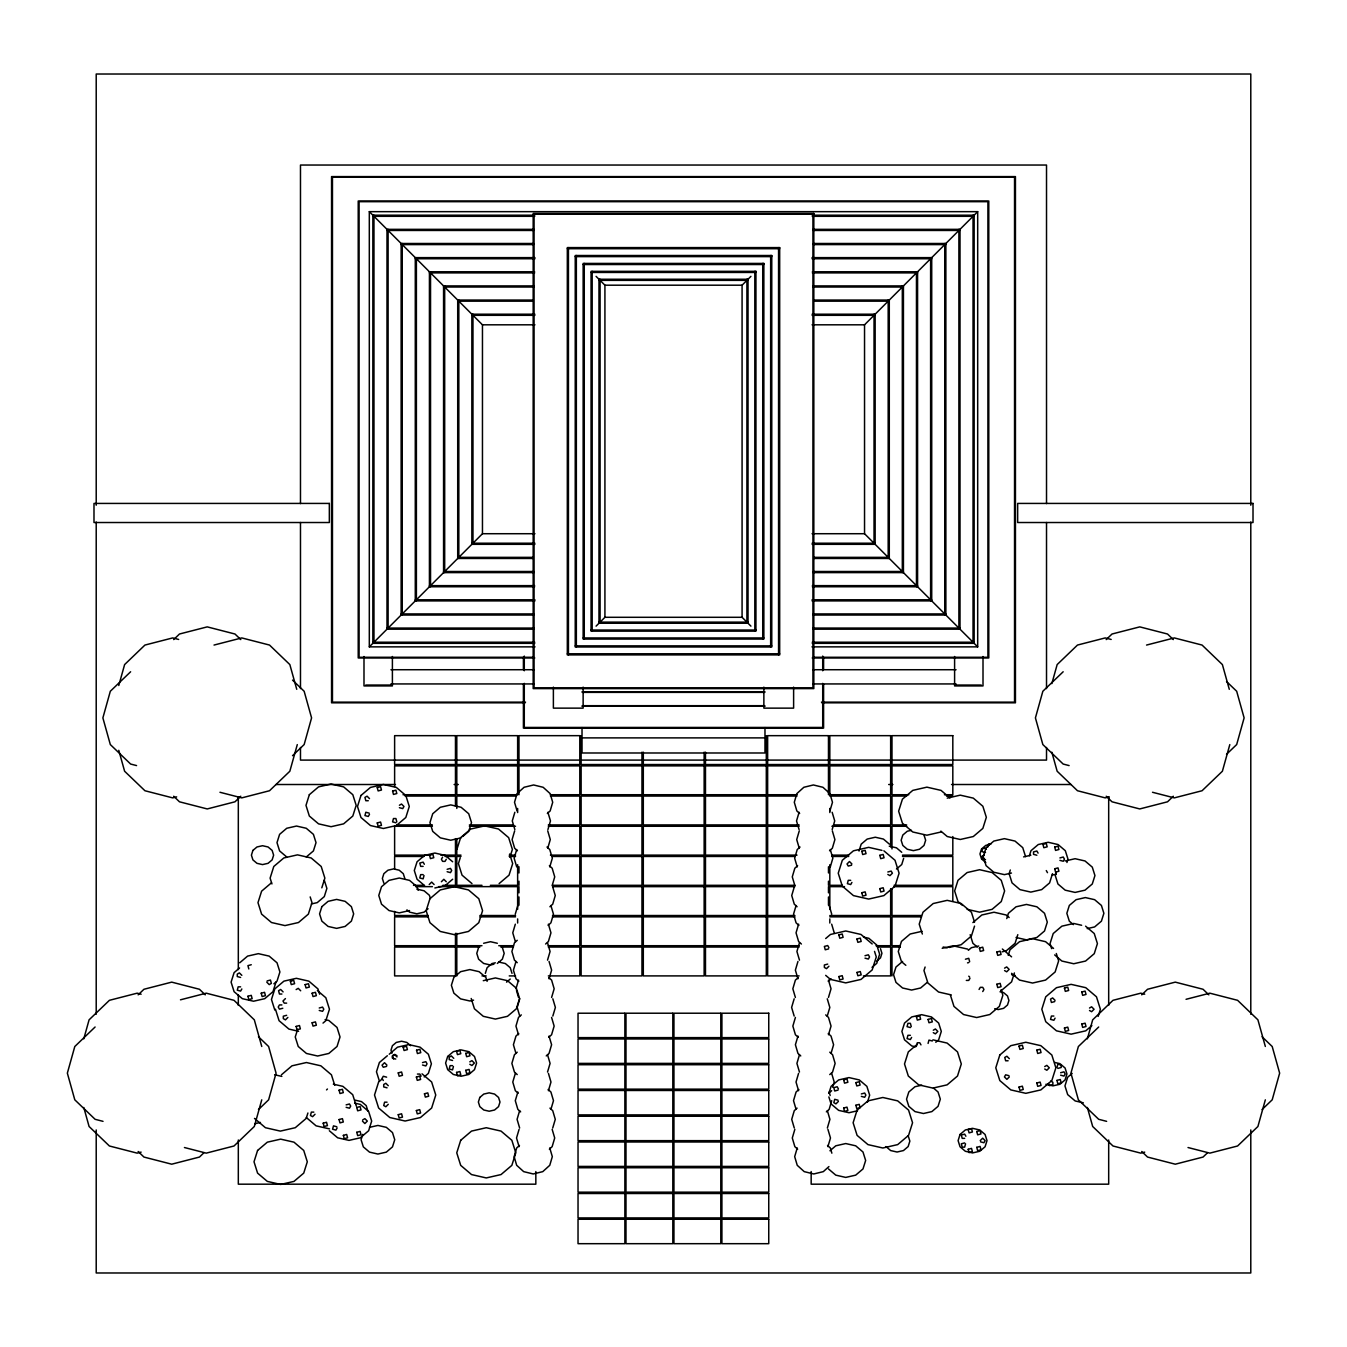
<?xml version="1.0" encoding="UTF-8"?>
<svg xmlns="http://www.w3.org/2000/svg" width="1347" height="1347" viewBox="0 0 1347 1347"><rect width="100%" height="100%" fill="white"/><g stroke="black" fill="none" stroke-linecap="round" stroke-linejoin="round"><path stroke-width="1.5" d="M241.837 988.967L240.608 991.089L237.274 990.197L238.166 986.846L240.608 986.846M287.871 1017.423L285.429 1019.864L283.308 1018.635L283.308 1016.194L286.642 1015.301M369.499 814.346L368.27 816.467L364.936 815.575L365.828 812.241L369.162 813.133M315.03 1114.238L312.588 1116.68L310.467 1115.468L311.359 1112.117L313.8 1112.117M396.809 821.872L395.917 818.538L393.476 818.538L392.583 821.872L395.917 822.764M337.12 1127.995L335.908 1130.099L332.574 1129.207L333.467 1125.873L336.801 1126.766M429.222 884.524L431.663 882.083L434.104 884.524M446.278 859.251L445.049 861.373L442.607 861.373L441.395 859.251L442.607 857.147M441.395 881.746L443.837 879.305L446.278 881.746M388.273 1104.304L385.831 1106.746L383.71 1105.533L384.602 1102.183L387.044 1102.183M828.927 966.22L826.486 968.661L824.364 967.432L824.364 964.991L827.698 964.098M851.91 882.437L850.698 884.558L847.364 883.666L848.256 880.332L850.698 880.332M838.39 1101.425L835.948 1103.867L833.827 1102.654L834.719 1099.304L838.053 1100.213M911.279 1026.667L910.387 1023.333L907.945 1023.333L907.053 1026.667L910.387 1027.559M911.616 1037.426L910.387 1039.53L907.053 1038.638L907.945 1035.304L910.387 1035.304M969.655 961.657L968.762 958.306L965.429 959.216M969.975 978.309L968.762 980.414L966.321 980.414M979.067 989.456L980.296 987.334L982.738 987.334L983.95 989.456L982.738 991.56M980.229 1140.623L982.687 1138.181L985.128 1140.623L983.899 1142.744L980.565 1141.852M1009.324 1076.91L1006.883 1079.351L1004.441 1076.91L1005.653 1074.805L1008.987 1075.697M1055.071 1018.147L1053.859 1020.268L1050.525 1019.376L1051.418 1016.042L1053.859 1016.042M118.772 685.505L124.614 664.576L144.937 645.061L172.685 637.922L178.646 639.455M83.783 1038.857L89.087 1019.831L109.41 1000.316L137.158 993.177L141.132 994.204M297.283 744.605L289.841 771.242L269.518 790.74L241.77 797.879L219.965 792.272M261.756 1099.842L254.314 1126.496L234.008 1145.994L206.243 1153.133L184.438 1147.526M1051.839 683.603L1057.159 664.576L1077.482 645.061L1105.23 637.922L1111.174 639.455M1087.366 1038.857L1092.686 1019.831L1112.992 1000.316L1140.757 993.177L1144.714 994.204M1229.811 744.605L1222.386 771.242L1202.063 790.74L1174.315 797.879L1152.51 792.272M1265.338 1099.842L1257.913 1126.496L1237.59 1145.994L1209.842 1153.133L1188.02 1147.526M514.84 812.275L512.281 820.929L514.84 829.584M514.655 830.914L512.096 839.585L514.655 848.24L517.45 850.782M516.709 849.57L514.15 858.224L516.709 866.896M515.261 914.192L517.82 905.521M515.329 924.177L512.769 932.831L515.329 941.486M547.909 829.584L550.468 820.929L547.909 812.275M547.741 848.24L550.283 839.585L547.741 830.914M515.985 961.472L513.426 970.143L515.985 978.798L518.78 981.323M549.778 866.896L552.337 858.224L549.778 849.57L546.983 847.044M515.968 988.782L518.528 980.128M552.169 885.535L554.728 876.88L552.169 868.226L549.374 865.683M519.74 998.784L517.181 1007.438L519.74 1016.093M547.522 960.142L550.081 951.487L547.522 942.833M515.345 1073.374L512.786 1082.045L515.345 1090.7L518.14 1093.242M549.054 978.798L551.613 970.143L549.054 961.472M517.854 1092.03L515.295 1100.684L517.854 1109.356L520.649 1111.881M551.613 997.453L554.156 988.782L551.613 980.128L548.801 977.585M519.639 1110.686L517.08 1119.34L519.639 1127.995M519.083 1129.342L516.524 1137.996L519.083 1146.651M552.826 1016.093L555.385 1007.438L552.826 998.784M547.522 1072.044L550.081 1063.389L547.522 1054.735M548.431 1090.7L550.974 1082.045L548.431 1073.374M550.923 1109.356L553.482 1100.684L550.923 1092.03L548.128 1089.504M552.725 1127.995L555.284 1119.34L552.725 1110.686L549.93 1108.143M799.091 812.275L796.532 820.929L799.091 829.584M799.259 830.914L796.717 839.585L799.259 848.24M794.292 886.882L791.733 895.536L794.292 904.191L797.087 906.733M796.094 905.521L793.535 914.192L796.094 922.847L798.889 925.372M829.92 810.945L832.48 802.273L829.92 793.619L822.933 787.288L813.386 784.964L803.839 787.288L796.852 793.619L794.292 802.273L796.852 810.945L799.647 813.47M798.603 924.177L796.043 932.831L798.603 941.486L801.398 944.028M832.16 829.584L834.719 820.929L832.16 812.275M799.478 942.833L796.919 951.487L799.478 960.142M797.946 961.472L795.387 970.143L797.946 978.798M830.291 866.896L832.85 858.224L830.291 849.57M794.174 998.784L791.615 1007.438L794.174 1016.093M795.42 1017.423L792.861 1026.094L795.42 1034.749L798.215 1037.291M797.963 1036.079L795.404 1044.733L797.963 1053.405L800.758 1055.93M799.478 1054.735L796.919 1063.389L799.478 1072.044M798.569 1073.374L796.026 1082.045L798.569 1090.7M828.472 997.453L831.032 988.782L828.472 980.128M827.26 1016.093L829.819 1007.438L827.26 998.784M794.848 1129.342L792.289 1137.996L794.848 1146.651L797.643 1149.193M828.489 1034.749L831.048 1026.094L828.489 1017.423L825.694 1014.897M797.239 1147.981L794.679 1156.652L797.239 1165.307L804.226 1171.637L813.773 1173.961L823.32 1171.637L828.927 1166.569M831.032 1053.405L833.591 1044.733L831.032 1036.079L828.237 1033.536M832.665 1087.231L834.214 1082.045L831.655 1073.374M831.705 1100.684L829.146 1109.356L826.351 1111.881M827.361 1127.995L829.92 1119.34L827.361 1110.686M827.917 1146.651L830.476 1137.996L827.917 1129.342M275.967 982.148L272.97 991.695L264.753 998.666L253.539 1001.225L242.325 998.666L234.109 991.695L231.095 982.148L234.109 972.618L239.581 967.971M321.815 887.825L324.863 878.126L321.209 866.491L311.174 857.972L297.485 854.857L283.796 857.972L273.778 866.491L270.107 878.126L271.942 883.935M297.653 1029.361L295.246 1036.971L298.243 1046.484L306.442 1053.455L317.639 1056.014L328.836 1053.455L337.036 1046.484L340.033 1036.971L337.036 1027.458L328.836 1020.487L325.098 1019.628M307.907 1112.992L306.19 1118.414L295.279 1127.708L280.344 1131.11L265.426 1127.708L254.499 1118.414M362.781 1134.376L361.08 1139.73L363.336 1146.886L369.499 1152.123L377.918 1154.042L386.336 1152.123L392.482 1146.886L394.738 1139.73L392.482 1132.574L386.336 1127.338L377.918 1125.435L369.499 1127.338M456.902 849.435L460.623 837.649L470.777 829.011L484.634 825.863L498.508 829.011L508.661 837.649L512.382 849.435L509.907 857.298M460.219 857.837L458.401 863.612L462.038 875.146L471.972 883.598M478.606 947.53L476.771 953.356L478.606 959.182L483.624 963.442L490.476 964.991L493.894 964.216M485.324 973.376L487.109 967.702L492.009 963.543L495.342 962.785M859.016 851.068L861.204 844.148L867.165 839.08L875.297 837.228L883.447 839.08L889.39 844.148M828.86 1093.394L831.082 1086.356L838.642 1079.94L848.98 1077.583L859.319 1079.94L866.879 1086.356L869.657 1095.145L867.434 1102.183M903.652 858.409L901.732 864.538L896.462 869.017M925.103 967.028L923.975 970.564L927.881 982.956L938.556 992.015L951.302 994.928M974.538 926.113L971.406 936.013L961.169 944.718L949.18 947.446M1010.301 869.994L1009.139 873.681L1012.052 882.891L1019.982 889.626L1030.825 892.101L1041.669 889.626L1049.599 882.891L1052.495 873.681M1006.748 918.603L1008.415 913.283L1016.042 906.8L1026.465 904.426L1036.887 906.8L1044.514 913.283L1047.293 922.139L1044.514 930.996L1036.887 937.478L1026.465 939.852L1016.042 937.478M1029.377 855.766L1030.977 850.715L1038.234 844.552L1048.151 842.279L1058.069 844.552L1065.325 850.715L1067.986 859.15L1066.925 862.518M1008.229 955.343L1009.981 949.803L1019.527 941.688L1032.56 938.707L1045.592 941.688L1053.556 948.44M1017.81 934.666L1015.099 943.287L1006.175 950.881L1002.117 951.807M1014.392 972.938L1011.58 981.879L1000.804 991.022M1056.351 872.183L1055.29 875.567L1057.934 883.986L1065.191 890.165L1075.108 892.421L1085.025 890.165L1092.282 883.986L1094.943 875.567L1092.282 867.131L1085.025 860.969L1075.108 858.713L1065.191 860.969M1098.159 1016.379L1100.398 1009.257L1096.475 996.814L1085.766 987.688L1071.118 984.354L1056.469 987.688L1045.743 996.814L1041.82 1009.257L1045.743 1021.699L1056.469 1030.825L1071.118 1034.159L1085.766 1030.825L1091.878 1025.606M369.314 646.863L482.462 533.715L482.462 324.812L369.314 211.664L369.314 646.863L535.045 646.863M750.919 626.136L742.079 617.296L742.079 285.194L750.919 276.354M977.686 646.863L864.538 533.715L864.538 324.812L977.686 211.664L977.686 646.863L811.955 646.863M399.402 805.253L401.524 804.041L403.965 806.483L402.736 808.604L399.402 807.695M596.081 626.136L604.921 617.296L604.921 285.194L596.081 276.354M267.127 980.936L270.461 980.044L271.353 983.377L269.232 984.606L266.79 982.148M296.138 989.574L298.243 988.344L300.684 990.786M282.786 1008.263L279.452 1009.156L278.223 1007.051L279.452 1004.929L281.893 1004.929M447.137 869.286L450.47 868.394L451.7 870.499L450.47 872.62L447.137 871.728M319.239 1007.994L322.573 1007.101L323.802 1009.223L322.573 1011.328L319.239 1010.435M326.53 1089.908L327.439 1089.016M393.627 1054.785L392.415 1056.907L393.627 1059.028M346.145 1104.877L349.479 1103.984L350.708 1106.089L349.479 1108.211L346.145 1107.318M386.623 1066.369L383.289 1067.262L382.06 1065.157L384.501 1062.716L386.959 1065.157M362.747 1119.879L364.869 1118.65L367.31 1121.091L364.869 1123.533L362.427 1121.091M422.503 1062.581L425.837 1061.689L427.05 1063.81L425.837 1065.932L422.503 1065.022M469.817 1061.84L471.938 1060.628L474.38 1063.069L471.938 1065.511L469.817 1064.282M851.59 865.178L848.256 866.07L847.027 863.966L849.469 861.524L851.91 863.966M887.841 871.98L891.175 871.088L892.404 873.21L889.963 875.651L887.841 874.422M828.607 948.894L825.256 949.787L824.364 946.436L827.698 945.543L828.927 947.665M865.01 955.713L868.344 954.821L869.556 956.942L868.344 959.047L865.01 958.155M1059.921 857.921L1063.254 857.029L1064.467 859.15L1063.254 861.255L1059.921 860.363M838.053 1090.093L834.719 1090.986L833.827 1087.652L837.161 1086.76L838.39 1088.864M861.339 1093.932L864.673 1093.04L865.885 1095.145L864.673 1097.266L861.339 1096.374M933.286 1030.219L935.39 1028.99L937.832 1031.432L935.39 1033.873L933.286 1032.661M1004.576 968.139L1006.697 966.927L1009.139 969.369L1006.697 971.81L1004.576 970.581M1054.752 1001.579L1051.418 1002.471L1050.525 999.137L1052.63 997.925L1055.071 1000.366M1089.504 1008.027L1091.609 1006.815L1094.067 1009.257L1091.609 1011.698L1089.504 1010.486M1044.733 1066.571L1046.838 1065.359L1049.279 1067.801L1046.838 1070.242L1044.733 1069.013M1060.628 1072.734L1063.962 1071.842L1065.191 1073.946L1063.962 1076.068L1060.628 1075.175M130.625 671.766L110.319 691.264L102.877 717.9L110.319 744.554L130.625 764.052L136.569 765.584M173.679 639.589L179.471 634.016L207.236 626.877L234.984 634.016L240.793 639.589M240.793 796.229L234.984 801.802L207.236 808.941L179.471 801.802L173.679 796.229M292.535 755.701L304.153 744.554L311.578 717.9L304.153 691.264L292.535 680.117M95.098 1027.003L74.792 1046.518L67.35 1073.155L74.792 1099.809L95.098 1119.306L103.029 1121.344M138.152 994.844L143.944 989.27L171.709 982.131L199.457 989.27L205.266 994.844M203.818 1152.88L199.457 1157.056L171.709 1164.195L143.944 1157.056L138.152 1151.483M258.472 1109.558L268.625 1099.809L276.068 1073.155L268.625 1046.518L258.472 1036.769M1063.17 671.766L1042.847 691.264L1035.422 717.9L1042.847 744.554L1063.17 764.052L1069.114 765.584M1106.207 639.589L1112.016 634.016L1139.764 626.877L1167.529 634.016L1173.321 639.589M1173.321 796.229L1167.529 801.802L1139.764 808.941L1112.016 801.802L1106.207 796.229M1226.528 754.303L1236.681 744.554L1244.123 717.9L1236.681 691.264L1226.528 681.515M1098.697 1027.003L1078.375 1046.518L1070.932 1073.155L1078.375 1099.809L1098.697 1119.306L1106.628 1121.344M1141.734 994.844L1147.543 989.27L1175.291 982.131L1203.056 989.27L1208.848 994.844M1207.4 1152.88L1203.056 1157.056L1175.291 1164.195L1147.543 1157.056L1141.734 1151.483M1262.055 1109.558L1272.208 1099.809L1279.65 1073.155L1272.208 1046.518L1262.055 1036.769M547.353 813.47L550.148 810.945L552.708 802.273L550.148 793.619L543.161 787.288L533.614 784.964L524.067 787.288L517.08 793.619L514.52 802.273L517.08 810.945M549.913 906.733L552.708 904.191L555.267 895.536L552.708 886.882M517.248 940.29L514.453 942.833L511.894 951.487L514.453 960.142L517.248 962.684M548.111 925.372L550.906 922.847L553.465 914.192L550.906 905.521M545.602 944.028L548.397 941.486L550.957 932.831L548.397 924.177M521.306 1014.897L518.511 1017.423L515.952 1026.094L518.511 1034.749M518.763 1033.536L515.968 1036.079L513.409 1044.733L515.968 1053.405M517.231 1052.192L514.436 1054.735L511.877 1063.389L514.436 1072.044L517.231 1074.586M548.785 1037.291L551.58 1034.749L554.139 1026.094L551.58 1017.423M546.242 1055.93L549.037 1053.405L551.597 1044.733L549.037 1036.079M800.017 847.044L797.222 849.57L794.663 858.224L797.222 866.896M797.626 865.683L794.831 868.226L792.272 876.88L794.831 885.535M829.55 850.782L832.345 848.24L834.904 839.585L832.345 830.914M519.471 1145.455L516.676 1147.981L514.133 1156.652L516.676 1165.307L523.68 1171.637L533.227 1173.961L542.774 1171.637L549.761 1165.307L552.321 1156.652L549.761 1147.981M549.357 1149.193L552.152 1146.651L554.711 1137.996L552.152 1129.342M798.199 977.585L795.387 980.128L792.844 988.782L795.387 997.453M828.22 981.323L831.015 978.798M798.872 1089.504L796.077 1092.03L793.518 1100.684L796.077 1109.356M829.769 1074.586L832.564 1072.044L835.123 1063.389L832.564 1054.735L829.769 1052.192M797.07 1108.143L794.275 1110.686L791.716 1119.34L794.275 1127.995M828.86 1093.242L831.655 1090.7M271.488 882.773L261.604 891.175L257.984 902.658L261.604 914.125L271.488 922.527L284.992 925.591L298.478 922.527L308.362 914.125L311.982 902.658L310.18 896.917M306.257 856.995L313.413 850.934L316.023 842.633L313.413 834.349L306.257 828.27L296.508 826.048L286.743 828.27L279.604 834.349L276.994 842.633L279.604 850.934L286.743 856.995M239.715 962.802L247.595 956.101L258.371 953.659L269.147 956.101L277.027 962.802L279.907 971.962L277.027 981.121L273.879 983.798M462.627 836.554L468.722 831.385L471.501 822.562L468.722 813.74L461.112 807.274L450.723 804.9L440.334 807.274L432.724 813.74L429.946 822.562L432.724 831.385L440.334 837.851L450.723 840.225L461.112 837.851M452.659 879.237L445.133 885.636L434.862 887.976M428.06 908.754L424.086 912.138L416.829 913.788L409.589 912.138L406.929 909.882M323.011 1023.097L325.839 1020.689L329.459 1009.223L325.839 997.74L317.37 990.55M499.114 883.598L509.048 875.146L512.685 863.612L509.654 853.998M281.422 1074.805L291.996 1065.814L306.426 1062.53L320.855 1065.814L331.429 1074.805L334.746 1085.328M387.347 1055.745L379.383 1062.514L376.47 1071.774L379.383 1081.018M389.232 1054.213L397.5 1047.175L408.798 1044.599L420.096 1047.175L428.363 1054.213L431.394 1063.81L428.363 1073.407L424.221 1076.927M497.329 963.442L502.347 959.182L504.182 953.356L502.347 947.53M381.824 1079.267L378.625 1081.995L374.517 1095.01L378.625 1108.025L389.822 1117.539L405.127 1121.024L420.432 1117.539L431.646 1108.025L435.755 1095.01L431.646 1081.995L422.049 1073.828M506.573 982.165L510.227 979.05M825.677 938.539L830.476 934.464L845.748 930.979L861.002 934.464L872.183 943.961M876.51 961.287L880.483 957.902L881.931 953.306L880.483 948.692M872.014 967.365L876.745 963.341L879.642 954.181L876.745 945.022L868.866 938.303L863.461 937.074M902.574 961.438L895.974 967.045L893.549 974.723L895.974 982.384L902.574 987.991L911.599 990.045L920.607 987.991L927.224 982.384M972.888 922.577L981.811 915L994.002 912.222L1006.175 915L1009.156 917.526M968.308 950.325L971.389 947.699L978.747 946.032M917.223 1044.329L908.316 1051.889L904.511 1063.962L908.316 1076.034L918.705 1084.857L932.915 1088.09L947.109 1084.857L957.498 1076.034L961.303 1063.962L957.498 1051.889L947.109 1043.066L932.915 1039.833M935.778 1042.258L938.657 1039.817L941.3 1031.432L938.657 1023.063L931.451 1016.934L921.601 1014.678L911.751 1016.934L904.527 1023.063L901.901 1031.432L904.527 1039.817L911.751 1045.946L915.691 1046.838M829.937 1150.776L835.78 1145.809L845.731 1143.552L855.699 1145.809L862.989 1152.005L865.65 1160.474L862.989 1168.943L855.699 1175.14L845.731 1177.413L835.78 1175.14L828.489 1168.943M1072.178 1073.407L1067.683 1077.213L1064.955 1085.901L1067.683 1094.606L1075.175 1100.954L1083.342 1102.823M368.27 800.724L365.828 800.724L364.936 797.39L367.058 796.178L369.499 798.619M423.126 866.374L420.685 866.374L419.793 863.04L423.126 862.147L424.339 864.269M240.608 977.451L237.274 976.558L237.274 974.117L239.379 972.904L241.837 975.346M281.893 994.035L279.452 994.035L278.56 990.702L280.664 989.473L283.106 991.914M285.429 998.582L282.988 1001.023L284.2 1003.128L286.642 1003.128M985.499 852.533L982.165 851.641L982.165 849.199L984.27 847.97L986.391 849.199M984.27 855.059L982.165 856.271L982.165 858.713L985.499 859.622M1036.853 855.244L1033.519 854.335L1033.519 851.893L1036.853 851.001L1038.082 853.122M395.765 1059.062L392.432 1058.17L392.432 1055.728L394.856 1054.465L396.961 1055.694M452.541 1060.476L449.208 1059.584L449.208 1057.142L451.329 1055.913L453.771 1058.355M417.435 1074.064L419.877 1074.064L421.106 1076.169M387.044 1087.82L383.71 1086.928L383.71 1084.487L385.831 1083.274L388.273 1085.716M967.533 962.869L968.762 962.549M1008.095 1060.779L1005.653 1060.779L1004.761 1057.446L1006.883 1056.233L1009.324 1058.675M964.654 1138.35L962.213 1138.35L961.32 1135.016L964.654 1134.123L965.883 1136.245M214.021 645.061L241.77 637.922L269.518 645.061L289.841 664.576L296.744 689.31M176.659 796.868L172.685 797.879L144.937 790.74L124.614 771.242L118.772 750.313M1146.55 645.061L1174.315 637.922L1202.063 645.061L1222.386 664.576L1229.289 689.31M180.481 999.811L206.243 993.177L234.008 1000.316L254.314 1019.831L261.756 1046.467M1109.187 796.868L1105.23 797.879L1077.482 790.74L1057.159 771.242L1051.839 752.215M141.132 1152.123L137.158 1153.133L109.41 1145.994L89.087 1126.496L83.783 1107.47M1186.05 999.306L1209.842 993.177L1237.59 1000.316L1257.913 1019.831L1265.338 1046.467M1144.714 1152.123L1140.757 1153.133L1112.992 1145.994L1092.686 1126.496L1087.366 1107.47M311.443 903.938L317.235 902.625L324.29 896.614L326.883 888.414L324.29 880.214M409.539 910.555L399.284 912.879L389.03 910.555L381.521 904.174L378.776 895.452L381.521 886.747L389.03 880.366L399.284 878.025L409.539 880.366L417.031 886.747L418.142 890.232M947.227 798.131L960.259 795.151L973.309 798.131L982.855 806.247L986.341 817.326L982.855 828.405L973.309 836.521L960.259 839.484L947.227 836.521L940.863 831.116M911.363 830.308L907.289 831.234L902.81 835.039L901.16 840.242L902.81 845.445L907.289 849.25L913.401 850.647L919.53 849.25L924.008 845.445L925.658 840.242L924.008 835.039M941.031 831.991L926.904 835.207L912.778 831.991L902.423 823.185L898.634 811.18L902.423 799.175L912.778 790.386L926.904 787.153L941.031 790.386L949.904 797.912M483.624 943.27L490.476 941.705L497.329 943.27M989.675 844.502L985.802 845.377L981.525 848.997L979.959 853.964L981.525 858.915L985.802 862.535M1023.602 856.894L1030.825 855.244M483.287 980.683L495.393 977.939L507.499 980.683L516.356 988.227L519.588 998.497L516.356 1008.785L507.499 1016.312L495.393 1019.073L483.287 1016.312L474.43 1008.785L471.197 998.497M1011.462 873.041L1004.407 874.641L993.817 872.233L986.071 865.65L983.243 856.641L986.071 847.65L993.817 841.067L1004.407 838.659L1014.998 841.067L1022.743 847.65L1025.572 856.641M473.555 1000.148L469.867 1000.989L460.623 998.885L453.855 993.126L451.38 985.28L453.855 977.417L460.623 971.675L469.867 969.571L479.094 971.675L485.863 977.417L487.109 981.357M1052.108 875.095L1056.082 874.203M922.055 931.299L910.168 934.01L901.463 941.401L898.281 951.521L901.463 961.623L905.824 965.311M942.193 948.288L953.12 945.796L967.685 949.113M1087.214 928.622L1094.623 926.938L1101.408 921.18L1103.883 913.3L1101.408 905.437L1094.623 899.678L1085.362 897.573L1076.101 899.678L1069.333 905.437L1066.841 913.3L1069.333 921.18L1073.391 924.631M254.667 1123.752L260.459 1122.438M921.752 1085.194L915 1086.726L908.821 1091.979L906.548 1099.152L908.821 1106.342L915 1111.595L923.436 1113.514L931.871 1111.595L938.051 1106.342L940.324 1099.152L938.051 1091.979L933.42 1088.039M857.584 1110.753L848.98 1112.723L838.642 1110.366L831.082 1103.934L828.86 1096.913M369.314 211.664L977.686 211.664M534.742 215.2L372.85 215.2L372.85 643.327L534.742 643.327M812.258 215.2L974.15 215.2L974.15 643.327L812.258 643.327M372.85 216.311L534.742 216.311M812.258 216.311L974.15 216.311M533.917 229.344L386.993 229.344L386.993 629.184L533.917 629.184M813.083 229.344L960.007 229.344L960.007 629.184L813.083 629.184M386.993 230.455L533.917 230.455M813.083 230.455L960.007 230.455M533.631 243.487L401.137 243.487L401.137 615.04L533.631 615.04M813.369 243.487L945.863 243.487L945.863 615.04L813.369 615.04M401.137 244.598L533.631 244.598M813.369 244.598L945.863 244.598M567.323 248.707L779.677 248.707M575.236 256.62L771.764 256.62M534.944 257.631L415.28 257.631L415.28 600.897L534.944 600.897M812.056 257.631L931.72 257.631L931.72 600.897L812.056 600.897M415.28 258.742L534.944 258.742M812.056 258.742L931.72 258.742M583.15 264.534L763.85 264.534M534.624 271.774L429.424 271.774L429.424 586.753L534.624 586.753M812.376 271.774L917.576 271.774L917.576 586.753L812.376 586.753M591.064 272.448L755.936 272.448M429.424 272.885L534.624 272.885M812.376 272.885L917.576 272.885M598.977 280.361L748.023 280.361M604.921 285.194L742.079 285.194M533.867 285.918L443.567 285.918L443.567 572.61L533.867 572.61M813.133 285.918L903.433 285.918L903.433 572.61L813.133 572.61M443.567 287.029L533.867 287.029M813.133 287.029L903.433 287.029M533.126 300.061L457.711 300.061L457.711 558.466L533.126 558.466M813.874 300.061L889.289 300.061L889.289 558.466L813.874 558.466M457.711 301.172L533.126 301.172M813.874 301.172L889.289 301.172M534.877 314.205L471.854 314.205L471.854 544.323L534.877 544.323M812.123 314.205L875.146 314.205L875.146 544.323L812.123 544.323M471.854 315.316L534.877 315.316M812.123 315.316L875.146 315.316M482.462 324.812L534.944 324.812M812.056 324.812L864.538 324.812M482.462 533.715L534.944 533.715M812.056 533.715L864.538 533.715M471.854 543.211L534.877 543.211M812.123 543.211L875.146 543.211M457.711 557.355L533.126 557.355M813.874 557.355L889.289 557.355M443.567 571.498L533.867 571.498M813.133 571.498L903.433 571.498M429.424 585.642L534.624 585.642M812.376 585.642L917.576 585.642M415.28 599.785L534.944 599.785M812.056 599.785L931.72 599.785M401.137 613.929L533.631 613.929M813.369 613.929L945.863 613.929M604.921 617.296L742.079 617.296M598.977 622.129L748.023 622.129M386.993 628.072L533.917 628.072M813.083 628.072L960.007 628.072M591.064 630.042L755.936 630.042M583.15 637.956L763.85 637.956M372.85 642.216L534.742 642.216M812.258 642.216L974.15 642.216M575.236 645.87L771.764 645.87M567.323 653.783L779.677 653.783M533.648 657.285L359.093 657.285L359.093 201.68L987.907 201.68L987.907 657.285L813.352 657.285M534.776 657.959L358.218 657.959L358.218 201.006L988.782 201.006L988.782 657.959L812.224 657.959M390.95 669.728L533.934 669.728M813.066 669.728L956.05 669.728M390.95 683.939L533.934 683.939M813.066 683.939L956.05 683.939M365.761 685.051L390.63 685.051M956.37 685.051L981.239 685.051M581.887 691.937L765.113 691.937M582.561 692.375L764.439 692.375M525.532 702.141L332.456 702.141L332.456 177.248L1014.544 177.248L1014.544 702.141L821.468 702.141M525.162 702.814L331.564 702.814L331.564 176.592L1015.436 176.592L1015.436 702.814L821.838 702.814M582.561 705.693L764.439 705.693M581.887 706.131L765.113 706.131M582.022 737.887L764.978 737.887M276.034 784.51L395.462 784.51M454.124 784.51L458.317 784.51M888.683 784.51L892.876 784.51M951.538 784.51L1070.966 784.51M403.022 794.73L455.471 794.73L455.471 765.871L394.62 765.871L394.62 786.48M550.435 794.73L579.799 794.73L579.799 765.871L518.965 765.871L518.965 794.73M797.02 794.73L767.638 794.73L767.638 765.871L828.472 765.871L828.472 794.73M908.77 794.73L891.983 794.73L891.983 765.871L952.817 765.871L952.817 794.73L944.432 794.73M405.11 796.06L455.471 796.06L455.471 806.365M515.531 796.06L456.801 796.06L456.801 808.436M550.435 796.06L579.799 796.06L579.799 824.92L548.33 824.92M797.02 796.06L767.638 796.06L767.638 824.92L799.108 824.92M829.819 796.06L890.653 796.06L890.653 824.92L834.012 824.92M906.666 796.06L891.983 796.06L891.983 824.92L906.666 824.92M946.52 796.06L952.817 796.06M396.725 824.92L432.387 824.92M469.379 824.92L513.443 824.92M432.387 826.267L394.62 826.267L394.62 855.126L428.194 855.126M469.379 826.267L515.531 826.267M548.33 826.267L579.799 826.267L579.799 855.126L550.435 855.126M799.108 826.267L767.638 826.267L767.638 855.126L797.02 855.126M831.907 826.267L890.653 826.267L890.653 846.876M906.666 826.267L891.983 826.267L891.983 848.93M440.772 855.126L455.471 855.126L455.471 838.625M460.994 855.126L456.801 855.126L456.801 838.625M509.233 855.126L515.531 855.126M831.907 855.126L848.694 855.126M902.473 855.126L952.817 855.126L952.817 836.571M424.002 856.456L394.62 856.456L394.62 868.832M444.981 856.456L455.471 856.456L455.471 885.316L442.877 885.316M460.994 856.456L456.801 856.456L456.801 885.316L481.973 885.316M509.233 856.456L515.531 856.456M552.523 856.456L579.799 856.456L579.799 885.316L552.523 885.316M794.915 856.456L767.638 856.456L767.638 885.316L794.915 885.316M831.907 856.456L848.694 856.456M902.473 856.456L952.817 856.456L952.817 885.316L894.071 885.316M413.512 885.316L424.002 885.316M490.359 885.316L517.635 885.316L517.635 864.707M842.397 885.316L829.819 885.316L829.819 864.707M415.6 886.646L432.387 886.646M438.684 886.646L455.471 886.646M456.801 886.646L517.635 886.646L517.635 909.326M552.523 886.646L579.799 886.646L579.799 915.522L552.523 915.522M794.915 886.646L767.638 886.646L767.638 915.522L794.915 915.522M844.502 886.646L829.819 886.646L829.819 909.326M894.071 886.646L952.817 886.646L952.817 901.076M428.194 915.522L394.62 915.522L394.62 911.397M479.869 915.522L515.531 915.522M829.819 915.522L890.653 915.522L890.653 888.717M921.348 915.522L891.983 915.522L891.983 888.717M428.194 916.852L394.62 916.852L394.62 945.712L455.471 945.712L455.471 933.336M479.869 916.852L515.531 916.852M552.523 916.852L579.799 916.852L579.799 945.712L548.33 945.712M794.915 916.852L767.638 916.852L767.638 945.712L799.108 945.712M829.819 916.852L890.653 916.852L890.653 945.712L875.971 945.712M921.348 916.852L891.983 916.852L891.983 945.712L900.368 945.712M481.973 945.712L456.801 945.712L456.801 933.336M498.76 945.712L513.443 945.712M479.869 947.042L456.801 947.042L456.801 975.902M500.848 947.042L513.443 947.042M548.33 947.042L579.799 947.042L579.799 975.902L548.33 975.902M799.108 947.042L767.638 947.042L767.638 975.902L799.108 975.902M878.059 947.042L890.653 947.042L890.653 975.902L863.376 975.902M900.368 947.042L891.983 947.042L891.983 975.902M481.973 975.902L486.166 975.902M509.233 975.902L515.531 975.902M889.256 846.185L896.462 847.819L901.732 852.297M881.965 850.378L868.663 847.347L853.442 850.816L842.313 860.278L838.238 873.21L842.313 886.141L853.442 895.603L868.663 899.072L883.868 895.603L895.014 886.141L899.089 873.21L895.014 860.278L883.868 850.816M1081.624 925.271L1073.727 923.47L1061.891 926.164L1053.219 933.538L1050.037 943.607L1051.637 948.642M967.129 909.326L979.623 912.172L992.116 909.326L1001.259 901.564L1004.609 890.939L1001.259 880.315L992.116 872.553L979.623 869.707L967.129 872.553L957.986 880.315L954.636 890.939L957.986 901.564L962.549 905.437M943.186 946.992L947.194 947.901M1011.597 974.689L1015.335 975.548M1000.013 991.796L1003.582 992.604L1007.489 995.938L1008.92 1000.467L1007.489 1005.014L1003.582 1008.347L998.228 1009.56L994.675 1008.751M416.829 889.138L424.086 890.788L429.39 895.3L430.367 898.382M1054.684 1062.446L1059.937 1063.642L1065.073 1068.003L1066.942 1073.946L1065.073 1079.907L1059.937 1084.268L1052.933 1085.85L1045.929 1084.268M498.676 962.027L505.344 963.543L510.227 967.702L512.012 973.376M298.596 1031.297L288.948 1029.091L279.065 1020.689L275.445 1009.223M333.332 1084.167L342.896 1086.356L352.712 1094.69L356.315 1106.089M274.62 1074.754L281.843 1076.405M355.137 1100.162L361.518 1101.61L366.199 1105.584L367.899 1111.022M354.665 1103.109L360.339 1104.405L368.64 1111.46L371.671 1121.091L368.64 1130.739L360.339 1137.794L348.991 1140.387L337.642 1137.794L329.341 1130.739M329.493 1128.887L316.09 1125.839L306.274 1117.488M991.022 843.895L988.58 843.895L987.688 847.229M423.126 874.624L420.685 874.624L419.793 877.975L423.126 878.867L424.019 875.533M1057.833 1068.407L1061.167 1067.514L1061.167 1065.073L1057.833 1064.181L1056.94 1067.514M1050.761 1081.069L1052.866 1082.298L1052.866 1084.739L1049.532 1085.631L1048.32 1083.51M964.654 1142.913L961.32 1143.805L962.213 1147.139L964.654 1147.139L965.546 1143.805M251.266 964.738L247.932 965.631L248.825 968.964M452.541 1065.645L450.1 1065.645L449.208 1068.996L452.541 1069.888L453.434 1066.555M394.553 1054.499L396.995 1056.94M1085.581 926.164L1094.252 933.538L1097.418 943.607L1094.252 953.676L1085.581 961.051L1073.727 963.745L1061.891 961.051L1054.667 954.905M1002.353 949.012L1011.58 956.858M1011.563 973.309L1019.527 980.077L1032.56 983.041L1045.592 980.077L1055.139 971.962L1058.641 960.882L1056.301 953.491M977.35 947.093L972.888 943.287L970.177 934.666M825.677 975.346L830.476 979.421L845.748 982.889L861.002 979.421L872.183 969.924L876.274 956.942L874.523 951.386M885.956 1146.566L890.653 1150.557L897.051 1152.022L903.467 1150.557L908.147 1146.566L909.865 1141.128L908.147 1135.689M452.659 861.777L445.133 855.379L434.862 853.038L424.591 855.379L417.065 861.777L414.304 870.499L417.065 879.237L424.591 885.636M410.7 1045.71L406.828 1042.426L401.558 1041.231L396.287 1042.426L392.415 1045.71L391 1050.189L391.943 1053.186M827.529 1145.455L830.324 1147.981L831.857 1153.184M1046.282 870.566L1047.495 872.688M968.762 976.188L969.655 977.08M932.309 1040.995L928.975 1040.103L928.083 1043.437M386.623 1077.162L383.289 1076.27L382.06 1078.375L383.289 1080.496M1001.107 989.691L1002.858 995.265L999.356 1006.394L989.759 1014.544L976.659 1017.541L963.56 1014.544L953.962 1006.394L950.46 995.265M974.538 922.139L971.406 912.239L961.169 903.534L947.194 900.352L933.202 903.534L922.964 912.239L919.21 924.126L922.341 934.027M404.79 878.446L403.292 873.681L399.183 870.196L393.577 868.916L387.97 870.196L383.861 873.681L382.363 878.446L383.861 883.211M319.609 994.187L317.943 988.9L308.833 981.138L296.374 978.309L283.931 981.138L274.805 988.9L271.471 999.474L274.805 1010.065M829.18 905.521L831.739 914.192M831.671 924.177L834.231 932.831M829.146 1092.03L830.173 1095.498M516.49 990.516L518.528 997.453M920.978 1044.885L919.748 1042.763L917.307 1042.763L916.415 1046.097M1250.791 505.226L1250.791 74.018L96.209 74.018L96.209 505.226M1250.791 522.047L1250.791 1014.257M1250.791 1129.948L1250.791 1272.982L96.209 1272.982L96.209 1129.948M1108.682 797.138L1108.682 1005.384M1108.682 1140L1108.682 1184.181L811.163 1184.181L811.163 1171.553M1046.518 503.576L1046.518 165.041L300.482 165.041L300.482 503.576M1046.518 522.501L1046.518 688.603M1046.518 747.484L1046.518 760.095L300.482 760.095L300.482 747.484M983.007 656.511L983.007 685.926L954.602 685.926L954.602 656.511M973.039 215.2L973.039 643.327M958.896 229.344L958.896 629.184M944.752 243.487L944.752 615.04M930.609 257.631L930.609 600.897M916.465 271.774L916.465 586.753M902.322 285.918L902.322 572.61M888.178 300.061L888.178 558.466M874.035 314.205L874.035 544.323M829.819 808.436L829.819 812.561M829.819 918.907L829.819 923.032M828.472 866.761L828.472 872.957M828.472 881.191L828.472 885.316M828.472 886.646L828.472 892.842M828.472 896.967L828.472 905.201M823.589 657.134L823.589 669.661M823.589 684.276L823.589 728.121L523.411 728.121L523.411 684.276M822.714 656.073L822.714 670.772M822.714 683.367L822.714 727.447L524.286 727.447L524.286 683.367M793.619 687.122L793.619 708.135L763.867 708.135L763.867 687.122M778.566 247.595L778.566 654.895M770.652 255.509L770.652 646.981M766.308 735.664L766.308 764.54L705.474 764.54L705.474 752.165M764.978 727.582L764.978 752.99L582.022 752.99L582.022 727.582M762.739 263.423L762.739 639.067M754.825 271.336L754.825 631.154M746.912 279.25L746.912 623.24M704.144 752.165L704.144 764.54L643.31 764.54L643.31 752.165M641.963 752.165L641.963 764.54L581.129 764.54L581.129 735.664M600.088 279.25L600.088 623.24M592.175 271.336L592.175 631.154M584.261 263.423L584.261 639.067M583.133 687.122L583.133 708.135L553.381 708.135L553.381 687.122M576.348 255.509L576.348 646.981M568.434 247.595L568.434 654.895M535.837 1171.553L535.837 1184.181L238.318 1184.181L238.318 1140M524.286 656.073L524.286 670.772M523.411 657.134L523.411 669.661M518.965 866.761L518.965 872.957M518.965 881.191L518.965 885.316M518.965 886.646L518.965 892.842M518.965 896.967L518.965 905.201M517.635 808.436L517.635 812.561M517.635 918.907L517.635 923.032M472.965 314.205L472.965 544.323M458.822 300.061L458.822 558.466M444.678 285.918L444.678 572.61M430.535 271.774L430.535 586.753M416.391 257.631L416.391 600.897M402.248 243.487L402.248 615.04M392.398 656.511L392.398 685.926L363.993 685.926L363.993 656.511M388.104 229.344L388.104 629.184M373.961 215.2L373.961 643.327M300.482 522.501L300.482 688.603M238.318 797.138L238.318 969.621M238.318 994.861L238.318 1005.384M96.209 522.047L96.209 1014.257M247.932 996.241L248.825 999.575L252.158 998.683L251.266 995.349L247.932 996.241M261.217 993.21L262.109 996.544L265.443 995.652L264.551 992.318L261.217 993.21M290.38 981.256L291.272 984.59L294.606 983.697L293.713 980.363L290.38 981.256M305.129 984.623L306.022 987.957L309.372 987.065L308.463 983.731L305.129 984.623M296.138 1026.431L297.03 1029.765L300.364 1028.872L299.472 1025.522L296.138 1026.431M312.117 993.227L313.009 996.561L316.36 995.669L315.451 992.318L312.117 993.227M312.117 1022.777L313.009 1026.111L316.36 1025.219L315.451 1021.885L312.117 1022.777M377.244 787.591L378.137 790.925L381.47 790.032L380.578 786.699L377.244 787.591M377.244 822.933L378.137 826.267L381.47 825.374L380.578 822.04L377.244 822.933M392.583 791.093L393.476 794.427L396.809 793.535L395.917 790.201L392.583 791.093M323.196 1123.179L324.088 1126.513L327.439 1125.621L326.53 1122.287L323.196 1123.179M339.074 1090.194L339.983 1093.528L343.317 1092.636L342.424 1089.302L339.074 1090.194M339.074 1119.542L339.983 1122.893L343.317 1121.984L342.424 1118.65L339.074 1119.542M343.35 1135.353L344.243 1138.686L347.577 1137.794L346.684 1134.46L343.35 1135.353M356.77 1107.47L357.662 1110.804L361.013 1109.911L360.12 1106.561L356.77 1107.47M429.541 855.261L430.434 858.595L433.785 857.702L432.875 854.368L429.541 855.261M356.77 1132.288L357.662 1135.622L361.013 1134.73L360.12 1131.396L356.77 1132.288M403.157 1047.175L404.066 1050.508L407.4 1049.616L406.508 1046.282L403.157 1047.175M398.241 1072.886L399.15 1076.236L402.484 1075.327L401.591 1071.993L398.241 1072.886M398.241 1114.676L399.15 1118.01L402.484 1117.118L401.591 1113.784L398.241 1114.676M416.543 1050.222L417.435 1053.556L420.769 1052.664L419.877 1049.33L416.543 1050.222M416.375 1077.028L417.267 1080.361L420.618 1079.469L419.708 1076.135L416.375 1077.028M416.375 1110.534L417.267 1113.885L420.618 1112.992L419.708 1109.642L416.375 1110.534M424.457 1093.781L425.349 1097.115L428.683 1096.222L427.79 1092.888L424.457 1093.781M456.566 1051.266L457.458 1054.617L460.792 1053.708L459.899 1050.374L456.566 1051.266M456.566 1072.414L457.458 1075.748L460.792 1074.855L459.899 1071.522L456.566 1072.414M465.742 1053.371L466.634 1056.705L469.968 1055.812L469.076 1052.478L465.742 1053.371M465.742 1070.326L466.634 1073.66L469.968 1072.768L469.076 1069.417L465.742 1070.326M838.878 934.885L839.77 938.219L843.104 937.327L842.212 933.993L838.878 934.885M861.811 851.22L862.703 854.554L866.037 853.661L865.144 850.327L861.811 851.22M838.878 976.558L839.77 979.892L843.104 979L842.212 975.666L838.878 976.558M861.811 892.741L862.703 896.075L866.037 895.183L865.144 891.849L861.811 892.741M856.961 939.011L857.854 942.344L861.188 941.452L860.295 938.118L856.961 939.011M879.827 855.328L880.719 858.662L884.053 857.77L883.161 854.436L879.827 855.328M856.961 972.433L857.854 975.767L861.188 974.874L860.295 971.541L856.961 972.433M879.827 888.633L880.719 891.967L884.053 891.074L883.161 887.74L879.827 888.633M843.643 1079.823L844.535 1083.156L847.869 1082.264L846.977 1078.93L843.643 1079.823M843.643 1108.042L844.535 1111.376L847.869 1110.484L846.977 1107.133L843.643 1108.042M855.884 1082.618L856.776 1085.951L860.11 1085.059L859.218 1081.725L855.884 1082.618M855.884 1105.247L856.776 1108.581L860.11 1107.689L859.218 1104.355L855.884 1105.247M916.415 1016.766L917.307 1020.1L920.641 1019.208L919.748 1015.874L916.415 1016.766M928.083 1019.426L928.975 1022.76L932.309 1021.868L931.417 1018.534L928.083 1019.426M979.404 948.069L980.296 951.403L983.63 950.511L982.738 947.177L979.404 948.069M996.831 952.043L997.723 955.377L1001.057 954.484L1000.164 951.15L996.831 952.043M996.831 984.253L997.723 987.587L1001.057 986.694L1000.164 983.361L996.831 984.253M1042.948 844.384L1043.841 847.718L1047.175 846.825L1046.282 843.491L1042.948 844.384M968.19 1129.544L969.082 1132.878L972.416 1131.985L971.524 1128.651L968.19 1129.544M968.19 1149.277L969.082 1152.611L972.416 1151.719L971.524 1148.385L968.19 1149.277M976.76 1131.497L977.653 1134.831L980.986 1133.938L980.094 1130.604L976.76 1131.497M1054.684 847.061L1055.577 850.412L1058.91 849.519L1058.018 846.169L1054.684 847.061M976.76 1147.324L977.653 1150.658L980.986 1149.766L980.094 1146.432L976.76 1147.324M1054.684 868.781L1055.577 872.115L1058.91 871.223L1058.018 867.889L1054.684 868.781M1019.022 1046.08L1019.915 1049.414L1023.265 1048.522L1022.356 1045.188L1019.022 1046.08M1019.022 1087.063L1019.915 1090.413L1023.265 1089.504L1022.356 1086.17L1019.022 1087.063M1036.82 1050.138L1037.712 1053.472L1041.046 1052.579L1040.153 1049.246L1036.82 1050.138M1036.82 1083.005L1037.712 1086.339L1041.046 1085.446L1040.153 1082.112L1036.82 1083.005M1064.433 988.041L1065.325 991.375L1068.659 990.483L1067.767 987.149L1064.433 988.041M1064.433 1028.03L1065.325 1031.364L1068.659 1030.472L1067.767 1027.138L1064.433 1028.03M1056.94 1080.395L1057.833 1083.729L1061.167 1082.836L1060.274 1079.503L1056.94 1080.395M1081.776 991.998L1082.668 995.332L1086.019 994.44L1085.11 991.106L1081.776 991.998M1081.776 1024.074L1082.668 1027.407L1086.019 1026.515L1085.11 1023.181L1081.776 1024.074M252.899 850.428L251.418 855.16L252.899 859.874L256.974 863.326L262.53 864.589L268.07 863.326L272.145 859.874L273.626 855.16L272.145 850.428L268.07 846.977L262.53 845.714L256.974 846.977L252.899 850.428M309.339 794.696L305.988 805.371L309.339 816.029L318.532 823.842L331.076 826.704L343.637 823.842L352.813 816.029L356.18 805.371L352.813 794.696L343.637 786.884L331.076 784.038L318.532 786.884L309.339 794.696M321.866 906.649L319.576 913.889L321.866 921.129L328.096 926.433L336.615 928.369L345.135 926.433L351.382 921.129L353.655 913.889L351.382 906.649L345.135 901.345L336.615 899.409L328.096 901.345L321.866 906.649M360.962 795.471L357.494 806.483L360.962 817.494L370.442 825.543L383.39 828.489L396.338 825.543L405.817 817.494L409.286 806.483L405.817 795.471L396.338 787.423L383.39 784.476L370.442 787.423L360.962 795.471M257.58 1150.456L254.011 1161.788L257.58 1173.119L267.329 1181.403L280.664 1184.451L293.983 1181.403L303.732 1173.119L307.301 1161.788L303.732 1150.456L293.983 1142.172L280.664 1139.141L267.329 1142.172L257.58 1150.456M429.946 898.702L426.157 910.69L429.946 922.678L440.267 931.451L454.36 934.666L468.47 931.451L478.791 922.678L482.563 910.69L478.791 898.702L468.47 889.929L454.36 886.713L440.267 889.929L429.946 898.702M447.675 1056.486L445.604 1063.069L447.675 1069.653L453.35 1074.468L461.095 1076.236L468.84 1074.468L474.498 1069.653L476.585 1063.069L474.498 1056.486L468.84 1051.67L461.095 1049.902L453.35 1051.67L447.675 1056.486M460.708 1140.286L456.751 1152.83L460.708 1165.374L471.517 1174.567L486.267 1177.935L501.033 1174.567L511.843 1165.374L515.8 1152.83L511.843 1140.286L501.033 1131.093L486.267 1127.725L471.517 1131.093L460.708 1140.286M479.818 1097.435L478.37 1102.031L479.818 1106.628L483.775 1109.995L489.18 1111.224L494.585 1109.995L498.542 1106.628L499.99 1102.031L498.542 1097.435L494.585 1094.067L489.18 1092.838L483.775 1094.067L479.818 1097.435M857.096 1110.113L853.122 1122.741L857.096 1135.369L867.973 1144.613L882.841 1147.998L897.691 1144.613L908.568 1135.369L912.559 1122.741L908.568 1110.113L897.691 1100.869L882.841 1097.485L867.973 1100.869L857.096 1110.113M960.041 1134.477L958.104 1140.623L960.041 1146.768L965.328 1151.264L972.551 1152.914L979.791 1151.264L985.078 1146.768L987.014 1140.623L985.078 1134.477L979.791 1129.981L972.551 1128.331L965.328 1129.981L960.041 1134.477M999.811 1055.021L995.787 1067.801L999.811 1080.563L1010.806 1089.908L1025.825 1093.326L1040.844 1089.908L1051.839 1080.563L1055.863 1067.801L1051.839 1055.021L1040.844 1045.676L1025.825 1042.258L1010.806 1045.676L999.811 1055.021M813.824 213.449L533.176 213.449L533.176 688.603L813.824 688.603L813.824 213.449M812.931 214.106L534.069 214.106L534.069 687.93L812.931 687.93L812.931 214.106M779.677 247.595L567.323 247.595L567.323 654.895L779.677 654.895L779.677 247.595M771.764 255.509L575.236 255.509L575.236 646.981L771.764 646.981L771.764 255.509M763.85 263.423L583.15 263.423L583.15 639.067L763.85 639.067L763.85 263.423M755.936 271.336L591.064 271.336L591.064 631.154L755.936 631.154L755.936 271.336M748.023 279.25L598.977 279.25L598.977 623.24L748.023 623.24L748.023 279.25M329.341 503.424L93.987 503.424L93.987 522.518L329.341 522.518L329.341 503.424M1253.013 503.424L1017.659 503.424L1017.659 522.518L1253.013 522.518L1253.013 503.424M455.471 735.664L394.62 735.664L394.62 764.54L455.471 764.54L455.471 735.664M517.635 735.664L456.801 735.664L456.801 764.54L517.635 764.54L517.635 735.664M579.799 735.664L518.965 735.664L518.965 764.54L579.799 764.54L579.799 735.664M828.472 735.664L767.638 735.664L767.638 764.54L828.472 764.54L828.472 735.664M890.653 735.664L829.819 735.664L829.819 764.54L890.653 764.54L890.653 735.664M952.817 735.664L891.983 735.664L891.983 764.54L952.817 764.54L952.817 735.664M517.635 765.871L456.801 765.871L456.801 794.73L517.635 794.73L517.635 765.871M641.963 765.871L581.129 765.871L581.129 794.73L641.963 794.73L641.963 765.871M704.144 765.871L643.31 765.871L643.31 794.73L704.144 794.73L704.144 765.871M766.308 765.871L705.474 765.871L705.474 794.73L766.308 794.73L766.308 765.871M890.653 765.871L829.819 765.871L829.819 794.73L890.653 794.73L890.653 765.871M641.963 796.06L581.129 796.06L581.129 824.92L641.963 824.92L641.963 796.06M704.144 796.06L643.31 796.06L643.31 824.92L704.144 824.92L704.144 796.06M766.308 796.06L705.474 796.06L705.474 824.92L766.308 824.92L766.308 796.06M641.963 826.267L581.129 826.267L581.129 855.126L641.963 855.126L641.963 826.267M704.144 826.267L643.31 826.267L643.31 855.126L704.144 855.126L704.144 826.267M766.308 826.267L705.474 826.267L705.474 855.126L766.308 855.126L766.308 826.267M641.963 856.456L581.129 856.456L581.129 885.316L641.963 885.316L641.963 856.456M704.144 856.456L643.31 856.456L643.31 885.316L704.144 885.316L704.144 856.456M766.308 856.456L705.474 856.456L705.474 885.316L766.308 885.316L766.308 856.456M641.963 886.646L581.129 886.646L581.129 915.522L641.963 915.522L641.963 886.646M704.144 886.646L643.31 886.646L643.31 915.522L704.144 915.522L704.144 886.646M766.308 886.646L705.474 886.646L705.474 915.522L766.308 915.522L766.308 886.646M641.963 916.852L581.129 916.852L581.129 945.712L641.963 945.712L641.963 916.852M704.144 916.852L643.31 916.852L643.31 945.712L704.144 945.712L704.144 916.852M766.308 916.852L705.474 916.852L705.474 945.712L766.308 945.712L766.308 916.852M455.471 947.042L394.62 947.042L394.62 975.902L455.471 975.902L455.471 947.042M641.963 947.042L581.129 947.042L581.129 975.902L641.963 975.902L641.963 947.042M704.144 947.042L643.31 947.042L643.31 975.902L704.144 975.902L704.144 947.042M766.308 947.042L705.474 947.042L705.474 975.902L766.308 975.902L766.308 947.042M624.873 1013.213L578.031 1013.213L578.031 1037.628L624.873 1037.628L624.873 1013.213M672.827 1013.213L625.985 1013.213L625.985 1037.628L672.827 1037.628L672.827 1013.213M720.797 1013.213L673.938 1013.213L673.938 1037.628L720.797 1037.628L720.797 1013.213M768.75 1013.213L721.908 1013.213L721.908 1037.628L768.75 1037.628L768.75 1013.213M624.873 1038.958L578.031 1038.958L578.031 1063.389L624.873 1063.389L624.873 1038.958M672.827 1038.958L625.985 1038.958L625.985 1063.389L672.827 1063.389L672.827 1038.958M720.797 1038.958L673.938 1038.958L673.938 1063.389L720.797 1063.389L720.797 1038.958M768.75 1038.958L721.908 1038.958L721.908 1063.389L768.75 1063.389L768.75 1038.958M624.873 1064.719L578.031 1064.719L578.031 1089.151L624.873 1089.151L624.873 1064.719M672.827 1064.719L625.985 1064.719L625.985 1089.151L672.827 1089.151L672.827 1064.719M720.797 1064.719L673.938 1064.719L673.938 1089.151L720.797 1089.151L720.797 1064.719M768.75 1064.719L721.908 1064.719L721.908 1089.151L768.75 1089.151L768.75 1064.719M624.873 1090.481L578.031 1090.481L578.031 1114.895L624.873 1114.895L624.873 1090.481M672.827 1090.481L625.985 1090.481L625.985 1114.895L672.827 1114.895L672.827 1090.481M720.797 1090.481L673.938 1090.481L673.938 1114.895L720.797 1114.895L720.797 1090.481M768.75 1090.481L721.908 1090.481L721.908 1114.895L768.75 1114.895L768.75 1090.481M624.873 1116.242L578.031 1116.242L578.031 1140.656L624.873 1140.656L624.873 1116.242M672.827 1116.242L625.985 1116.242L625.985 1140.656L672.827 1140.656L672.827 1116.242M720.797 1116.242L673.938 1116.242L673.938 1140.656L720.797 1140.656L720.797 1116.242M768.75 1116.242L721.908 1116.242L721.908 1140.656L768.75 1140.656L768.75 1116.242M624.873 1141.987L578.031 1141.987L578.031 1166.418L624.873 1166.418L624.873 1141.987M672.827 1141.987L625.985 1141.987L625.985 1166.418L672.827 1166.418L672.827 1141.987M720.797 1141.987L673.938 1141.987L673.938 1166.418L720.797 1166.418L720.797 1141.987M768.75 1141.987L721.908 1141.987L721.908 1166.418L768.75 1166.418L768.75 1141.987M624.873 1167.748L578.031 1167.748L578.031 1192.162L624.873 1192.162L624.873 1167.748M672.827 1167.748L625.985 1167.748L625.985 1192.162L672.827 1192.162L672.827 1167.748M720.797 1167.748L673.938 1167.748L673.938 1192.162L720.797 1192.162L720.797 1167.748M768.75 1167.748L721.908 1167.748L721.908 1192.162L768.75 1192.162L768.75 1167.748M624.873 1193.509L578.031 1193.509L578.031 1217.924L624.873 1217.924L624.873 1193.509M672.827 1193.509L625.985 1193.509L625.985 1217.924L672.827 1217.924L672.827 1193.509M720.797 1193.509L673.938 1193.509L673.938 1217.924L720.797 1217.924L720.797 1193.509M768.75 1193.509L721.908 1193.509L721.908 1217.924L768.75 1217.924L768.75 1193.509M624.873 1219.254L578.031 1219.254L578.031 1243.685L624.873 1243.685L624.873 1219.254M672.827 1219.254L625.985 1219.254L625.985 1243.685L672.827 1243.685L672.827 1219.254M720.797 1219.254L673.938 1219.254L673.938 1243.685L720.797 1243.685L720.797 1219.254M768.75 1219.254L721.908 1219.254L721.908 1243.685L768.75 1243.685L768.75 1219.254"/></g></svg>
